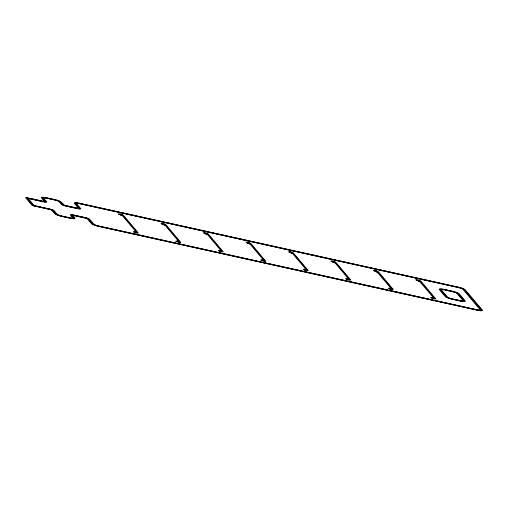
<?xml version="1.0" encoding="UTF-8"?>
<svg xmlns="http://www.w3.org/2000/svg" width="508" height="508" viewBox="0 0 508 508"><rect width="100%" height="100%" fill="white"/><g stroke="black" fill="none" stroke-linecap="round" stroke-linejoin="round"><path stroke-width="0.76" d="M175.825 241.148L178.365 240.995M218.319 250.558L220.859 250.4M260.82 259.963L263.354 259.81M345.808 278.784L348.348 278.625M430.803 297.599L433.343 297.447M161.658 223.495L164.998 224.403L180.003 242.202M204.159 232.905L207.499 233.813L222.504 251.612M246.653 242.31L249.993 243.218L264.998 261.023M289.147 251.72L292.487 252.628L307.499 270.427M374.142 270.535L376.485 270.954M416.636 279.946L419.983 280.854L434.988 298.653M119.189 214.084L120.491 214.236M331.673 261.125L334.988 262.039L349.993 279.838M137.376 232.943L134.175 232.093M179.845 242.354L176.663 241.497M222.345 251.765L219.17 250.914M264.839 261.169L261.658 260.312M307.334 270.58L304.165 269.729M349.853 279.984L346.659 279.14M392.328 289.395C391.008 289.56 385.312 287.738 390.843 288.036M434.829 298.806L432.371 298.444L430.79 297.663M136.246 232.035L134.912 232.226L136.741 232.645L121.755 214.846L119.875 214.332L122.212 215.386M178.746 241.446L177.406 241.637L179.235 242.056L164.249 224.257L162.35 223.761L164.706 224.796M221.24 250.857L219.901 251.047L221.729 251.466L206.75 233.667L204.845 233.166L207.201 234.207M263.741 260.261L262.401 260.452L264.23 260.871L249.244 243.072L247.364 242.557L249.701 243.611M306.235 269.672L304.895 269.862L306.724 270.281L291.738 252.482L289.839 251.987L292.195 253.022M348.729 279.082L347.396 279.273L349.218 279.692L334.239 261.893L332.353 261.372L334.689 262.433M391.23 288.487L389.89 288.677L391.719 289.096L376.25 271.031M433.724 297.898L432.384 298.088L434.213 298.507L418.744 280.441M220.523 250.609L221.05 250.628M348.018 278.835L348.539 278.854M390.512 288.239L391.033 288.265M433.007 297.65L433.534 297.669M136.055 231.813L135.534 231.788A10.249 1.727 14.8 0 0 134.195 231.864M178.556 241.217L178.029 241.198A10.249 1.727 14.8 0 0 176.689 241.268M263.544 260.039L263.023 260.013A10.249 1.727 14.8 0 0 261.684 260.09M306.045 269.443L305.518 269.424A10.249 1.727 14.8 0 0 304.178 269.494M135.865 231.584C129.692 231.045 137.166 233.902 138.252 232.918L123.254 215.144L120.447 214.078L122.517 215.005L137.509 232.797M305.854 269.221C299.669 268.707 307.257 271.545 308.235 270.554L293.287 252.825C291.776 251.295 285.515 251.092 290.525 252.736M120.542 214.243L118.281 213.97L122.618 215.875M418.465 280.213L415.766 279.775L420.091 281.73M418.509 280.079L420.751 281.026L435.788 298.92L432.467 298.475M376.111 270.84L373.259 270.389L377.596 272.32M376.212 270.726L378.257 271.621L393.294 289.496L389.928 289.052M432.581 298.361L431.654 297.955M390.131 288.969L389.153 288.544M419.03 280.378L417.335 280.238L419.684 281.248M376.657 271.812L377.393 272.085M335.102 262.915C327.616 260.642 331.711 260.077 335.782 262.23L350.793 280.105L348.405 279.921L345.802 278.841M292.602 253.505L290.678 252.794M248.863 243.643L250.107 244.1M207.607 234.69L206.197 234.169M165.113 225.279C157.772 223.063 161.595 222.396 165.799 224.6L180.81 242.468L178.486 242.303L175.819 241.224M419.894 281.495L419.151 281.216A10.243 1.727 14.8 0 1 417.055 280.391L416.592 280.099M377.19 271.837L374.853 270.783L377.482 271.443L392.487 289.249M334.899 262.674L334.162 262.401A10.243 1.727 14.8 0 1 332.061 261.569L331.641 261.315M292.405 253.27L291.662 252.99A10.243 1.727 14.8 0 1 289.566 252.165L289.122 251.892M249.904 243.859L249.168 243.586A10.243 1.727 14.8 0 1 247.066 242.754L246.628 242.481M207.41 234.448L206.673 234.175A10.243 1.727 14.8 0 1 204.572 233.343L204.108 233.058M164.287 224.809L164.916 225.044M121.793 215.405L122.415 215.633M248.52 243.51L248.183 243.383M206.026 234.105C199.962 231.896 206.305 232.505 208.293 234.01L223.298 251.898L220.834 251.676L218.313 250.615M248.031 243.326C242.545 241.192 249.352 242.138 250.787 243.415L265.798 261.29L263.481 261.118L260.814 260.039M161.62 223.66L162.109 223.939A10.243 1.727 14.8 0 0 164.192 224.765M119.126 214.249L119.615 214.528A10.243 1.727 14.8 0 0 121.698 215.36M374.117 270.707L374.593 270.98A10.243 1.727 14.8 0 0 376.676 271.812M219.189 250.679A10.249 1.727 14.8 0 1 220.561 250.622M346.678 278.905A10.249 1.727 14.8 0 1 348.05 278.848M389.172 288.309A10.249 1.727 14.8 0 1 390.544 288.252M431.673 297.72A10.249 1.727 14.8 0 1 433.038 297.663M44.444 201.403L25.4 197.409L32.277 205.562L51.181 209.829L54.883 213.741A6.502 1.099 14.8 0 0 62.262 216.529L69.99 218.243A6.502 1.099 14.8 0 0 74.974 218.192L72.727 215.424L86.976 218.523L91.523 223.66A6.502 1.099 14.8 0 0 98.901 226.441L477.501 310.267A6.502 1.099 14.8 0 0 482.486 310.217L465.296 289.827A6.502 1.099 14.8 0 0 457.918 287.039L79.312 203.219A6.502 1.099 14.8 0 0 74.327 203.27L78.442 208.248L64.573 205.296L61.519 202.235A6.502 1.099 14.8 0 0 54.14 199.447L46.412 197.733A6.502 1.099 14.8 0 0 41.427 197.783L44.444 201.403M458.07 287.217L79.464 203.397A5.69 0.959 14.8 0 0 75.101 203.435L79.21 208.312A2.438 0.413 14.8 0 1 77.343 208.331L65.754 205.765A2.438 0.413 14.8 0 1 62.986 204.724L60.744 202.063A5.69 0.959 14.8 0 0 54.286 199.625L46.565 197.91A5.69 0.959 14.8 0 0 42.202 197.955L45.193 201.505A2.438 0.413 14.8 0 1 43.32 201.524L26.321 197.758L32.899 205.562L49.898 209.321A2.438 0.413 14.8 0 1 52.667 210.369L55.658 213.912A5.69 0.959 14.8 0 0 62.109 216.351L69.837 218.065A5.69 0.959 14.8 0 0 74.2 218.021L71.958 215.36A2.438 0.413 14.8 0 1 73.825 215.341L85.414 217.907A2.438 0.413 14.8 0 1 88.182 218.954L92.297 223.825A5.69 0.959 14.8 0 0 98.749 226.263L477.355 310.09A5.69 0.959 14.8 0 0 481.717 310.045L464.522 289.655A5.69 0.959 14.8 0 0 458.07 287.217M458.216 287.395L79.61 203.575A4.877 0.819 14.8 0 0 75.876 203.606L79.985 208.483A3.251 0.546 14.8 0 1 77.495 208.509L65.9 205.943A3.251 0.546 14.8 0 1 62.211 204.553L59.969 201.892A4.877 0.819 14.8 0 0 54.439 199.803L46.711 198.088A4.877 0.819 14.8 0 0 42.97 198.126L45.961 201.676A3.251 0.546 14.8 0 1 43.472 201.701L27.241 198.107L33.522 205.556L49.752 209.144A3.251 0.546 14.8 0 1 53.435 210.541L56.426 214.084A4.877 0.819 14.8 0 0 61.963 216.173L69.685 217.888A4.877 0.819 14.8 0 0 73.425 217.849L71.183 215.189A3.251 0.546 14.8 0 1 73.679 215.163L85.268 217.729A3.251 0.546 14.8 0 1 88.957 219.126L93.066 223.996A4.877 0.819 14.8 0 0 98.603 226.092L477.202 309.912A4.877 0.819 14.8 0 0 480.943 309.874L463.753 289.484A4.877 0.819 14.8 0 0 458.216 287.395M458.368 287.572L79.762 203.746A4.064 0.686 14.8 0 0 76.645 203.778L80.759 208.655A4.064 0.686 14.8 0 1 77.641 208.686L66.053 206.121A4.064 0.686 14.8 0 1 61.443 204.381L59.201 201.72A4.064 0.686 14.8 0 0 54.591 199.981L46.863 198.266A4.064 0.686 14.8 0 0 43.745 198.298L46.736 201.847A4.064 0.686 14.8 0 1 43.618 201.873L28.169 198.457L34.144 205.549L49.6 208.966A4.064 0.686 14.8 0 1 54.21 210.712L57.201 214.255A4.064 0.686 14.8 0 0 61.811 215.995L69.539 217.71A4.064 0.686 14.8 0 0 72.657 217.678L70.409 215.017A4.064 0.686 14.8 0 1 73.527 214.986L85.115 217.551A4.064 0.686 14.8 0 1 89.726 219.291L93.84 224.168A4.064 0.686 14.8 0 0 98.45 225.914L477.056 309.734A4.064 0.686 14.8 0 0 480.168 309.702L462.978 289.312A4.064 0.686 14.8 0 0 458.368 287.572M451.936 291.122L444.208 289.408A6.502 1.099 14.8 0 0 439.223 289.458L445.205 296.551A6.502 1.099 14.8 0 0 452.584 299.339L460.305 301.047A6.502 1.099 14.8 0 0 465.29 301.003L459.315 293.91A6.502 1.099 14.8 0 0 451.936 291.122M452.082 291.3L444.36 289.585A5.69 0.959 14.8 0 0 439.998 289.63L445.973 296.723A5.69 0.959 14.8 0 0 452.431 299.161L460.159 300.869A5.69 0.959 14.8 0 0 464.522 300.831L458.54 293.738A5.69 0.959 14.8 0 0 452.082 291.3M452.234 291.478L444.506 289.763A4.877 0.819 14.8 0 0 440.766 289.801L446.748 296.894A4.877 0.819 14.8 0 0 452.279 298.983L460.007 300.698A4.877 0.819 14.8 0 0 463.747 300.66L457.765 293.567A4.877 0.819 14.8 0 0 452.234 291.478M452.38 291.656L444.659 289.941A4.064 0.686 14.8 0 0 441.541 289.973L447.523 297.066A4.064 0.686 14.8 0 0 452.133 298.806L459.861 300.52A4.064 0.686 14.8 0 0 462.972 300.488L456.997 293.395A4.064 0.686 14.8 0 0 452.38 291.656"/></g></svg>
